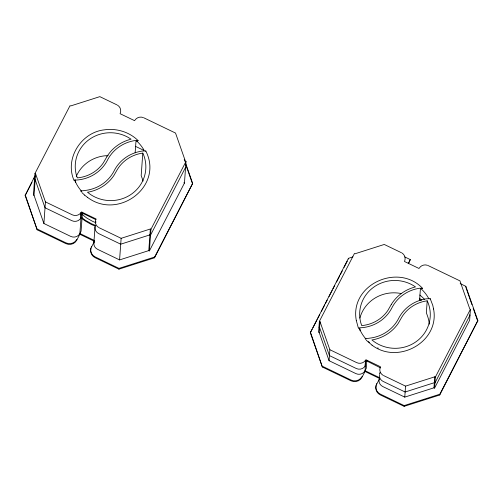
<?xml version="1.0" encoding="UTF-8"?>
<svg xmlns="http://www.w3.org/2000/svg" width="503" height="503" viewBox="0 0 503 503"><rect width="100%" height="100%" fill="white"/><g stroke="black" fill="none" stroke-linecap="round" stroke-linejoin="round"><path stroke-width="0.75" d="M82.184 212.241L81.279 213.995L79.826 234.266L76.802 240.113A8.174 7.853 4.1 0 1 65.855 243.603L37.178 229.808L25.15 195.522L34.896 176.006M116.929 104.869L99.839 96.645L70.634 105.957L70.024 105.668L34.971 173.497L33.418 195.089L34.034 195.384L43.893 223.495L70.753 236.416A6.816 6.545 4.1 0 0 79.883 233.505L94.533 240.553M34.034 195.384L35.581 173.786L34.971 173.497M37.178 229.808L25.207 194.762M43.893 223.495L45.446 201.898L35.581 173.786M75.683 182.356L75.507 180.816A1.522 0.421 -3.6 0 1 74.859 180.81L74.237 180.678A1.295 0.358 -3.6 0 1 74.262 180.332L74.903 180.137M80.838 214.976L80.996 212.782L80.681 218.346M81.241 212.901L81.429 211.914L96.079 218.962M82.379 213.215L81.09 231.166L79.883 233.505M93.822 243.527L95.023 226.784M95.696 222.873L95.796 221.414M90.98 248.3A8.174 7.853 4.1 0 0 95.155 257.699L118.941 269.149L118.997 268.388L154.616 257.027L192.674 183.388L185.506 162.959M119.588 259.913L121.135 238.321L150.34 229.003L150.95 229.299L149.404 250.89L148.794 250.601L119.588 259.913L97.613 249.337A6.816 6.545 4.1 0 1 94.13 241.503M135.144 152.824L135.98 141.192C136.678 141.066 137.577 141.129 138.105 140.601C129.403 131.943 116.426 128.051 104.335 129.843C81.379 132.308 64.673 158.351 73.847 179.986M142.795 153.113L143.651 155.043A35.323 33.921 4.1 0 1 131.918 193.8A35.323 33.921 4.1 0 1 89.848 194.045L87.484 192.215L88.761 192.027A39.643 38.071 4.1 0 0 113.779 175.685L117.381 169.429A35.323 33.921 4.1 0 1 142.292 153.163L142.795 153.113L141.186 175.597L142.016 177.905A35.323 33.921 4.1 0 1 143.059 181.086M148.794 250.601L150.34 229.003M118.941 269.149L154.559 257.788L154.616 257.027M149.404 250.89L184.456 183.061L186.003 161.469L185.393 161.174L175.534 133.062L143.789 117.79M154.559 257.788L192.674 183.388M366.297 360.638L365.694 361.808L365.002 371.472L361.978 377.319A8.174 7.853 4.1 0 1 351.031 380.809L322.354 367.014L310.326 332.728L348.441 258.328L352.892 256.907M401.344 252.682L384.254 244.458L355.049 253.77L354.439 253.481L319.386 321.31L318.594 332.294L319.21 332.59L329.069 360.701L355.929 373.622A6.816 6.545 4.1 0 0 365.059 370.711L379.708 377.759M319.21 332.59L319.996 321.606L319.386 321.31M322.354 367.014L310.382 331.974M329.069 360.701L329.861 349.717L319.996 321.606M348.384 259.089L348.441 258.328M360.06 330.76L359.928 328.534A1.522 0.421 -3.6 0 1 359.28 328.528L358.658 328.396A1.295 0.358 -3.6 0 1 358.683 328.05L359.324 327.855A1.522 0.421 -3.6 0 1 359.985 327.78L362.374 327.648A37.461 35.971 4.1 0 0 391.497 308.628A37.505 36.015 4.1 0 1 419.64 288.232L422.526 288.32L420.401 288.911L419.596 300.121M365.203 363.518L365.096 366.159M365.291 365.826L365.844 359.727L380.494 366.775M366.85 360.211L366.266 368.372L365.059 370.711M404.764 256.932L410.291 259.592L408.486 263.735M376.156 385.512A8.174 7.853 4.1 0 0 380.331 394.912L404.116 406.355L404.173 405.594L439.792 394.239L477.85 320.593L465.822 286.308L460.182 283.598M404.764 397.119L405.55 386.134L434.755 376.816L435.365 377.112L434.579 388.102L433.97 387.807L404.764 397.119L382.789 386.549A6.816 6.545 4.1 0 1 379.306 378.715M427.217 300.832L428.072 302.762A35.323 33.921 4.1 0 1 416.339 341.518A35.323 33.921 4.1 0 1 374.27 341.763L371.912 339.934L373.182 339.745A39.643 38.071 4.1 0 0 398.2 323.404L401.803 317.148A35.323 33.921 4.1 0 1 426.714 300.882L427.217 300.832L426.355 312.803L427.192 315.111A35.323 33.921 4.1 0 1 429.285 324.202M433.97 387.807L434.755 376.816M404.116 406.355L439.735 394.993L439.792 394.239M465.765 287.068L465.822 286.308M428.204 265.603L459.949 280.875L469.808 308.987L470.418 309.282L469.632 320.266L434.579 388.102M439.735 394.993L477.85 320.593M379.809 373.232L379.954 372.88M25.15 195.522L31.972 182.325M33.77 178.848L34.845 176.767M91.452 247.162L94.476 241.314L79.826 234.266M150.95 229.299L186.003 161.469M185.582 167.342L150.529 235.171L149.919 234.876M310.326 332.728L312.118 329.258M312.841 327.868L317.148 319.531M317.865 318.141L319.663 314.664M321.455 311.194L324.687 304.944M325.403 303.554L327.202 300.077M328.993 296.607L332.225 290.35M332.948 288.961L334.74 285.49M336.538 282.013L339.77 275.763M340.487 274.374L342.279 270.897M344.077 267.426L347.309 261.17M408.31 263.415L410.291 259.592M376.628 384.367L379.652 378.52L365.002 371.472M435.365 377.112L470.418 309.282M429.964 299.046L430.084 298.983A1.314 0.358 -6.6 0 0 430.109 298.644L426.368 298.813A37.505 36.015 4.1 0 0 398.225 319.21A37.461 35.971 4.1 0 1 369.101 338.23L365.071 338.821L365.97 339.11M149.919 234.876L120.714 244.188L98.739 233.618A6.816 6.545 4.1 0 1 95.388 225.419M75.563 180.061L77.952 179.929A37.461 35.971 4.1 0 0 107.076 160.91A37.505 36.015 4.1 0 1 135.219 140.513L138.086 140.544M81.329 191.373L80.675 191.046L84.68 190.511A37.461 35.971 4.1 0 0 113.804 171.492A37.505 36.015 4.1 0 1 141.947 151.095L145.688 150.925A1.314 0.358 -6.6 0 1 145.663 151.265M120.01 113.653L134.666 120.701M404.425 261.466L419.081 268.514M135.408 146.316L143.808 150.359M469.387 314.859L469.997 315.155L434.944 382.984L434.334 382.695L405.129 392.007L383.154 381.431A6.816 6.545 4.1 0 1 379.457 374.471M183.846 182.765L184.456 183.061M34.55 179.37L35.16 179.659L45.025 207.77L71.879 220.698A6.816 6.545 4.1 0 0 81.008 217.786M81.373 212.668L96.023 219.717M318.965 327.183L319.575 327.478L329.44 355.59L356.294 368.51A6.816 6.545 4.1 0 0 365.423 365.599M45.446 201.898L72.3 214.825A6.816 6.545 4.1 0 0 81.102 212.473M99.16 227.746L121.135 238.321M365.788 360.488L380.576 367.888M329.861 349.717L356.715 362.638A6.816 6.545 4.1 0 0 365.518 360.286M383.575 375.559L405.55 386.134M37.235 229.047L65.906 242.842A8.174 7.853 4.1 0 0 76.858 239.353M118.997 268.388L95.205 256.945A8.174 7.853 4.1 0 1 91.508 246.401M322.41 366.259L351.081 380.054A8.174 7.853 4.1 0 0 362.034 376.558M404.173 405.594L380.381 394.151A8.174 7.853 4.1 0 1 376.684 383.607M377.659 347.85L378.294 348.208M372.013 345.146C397.867 365.052 439.962 341.99 433.567 308.968M87.591 197.428C118.111 220.421 163.865 186.45 145.82 151.019M81.844 192.517L84.623 195.133M372.038 345.165L366.266 340.235M84.592 195.107L87.616 197.446M422.507 288.263C398.118 262.516 349.415 284.698 356.313 320.568M430.241 298.738L432.775 305.352L433.58 309.024M466.023 287.798L471.908 304.573M473.191 308.22L477.793 321.354M184.23 159.313L184.997 161.501M185.456 163.72L192.618 184.142M356.3 320.512L358.268 327.705M81.505 191.165A38.165 36.65 4.1 0 1 74.702 180.017M136.898 141.167A38.165 36.65 4.1 0 1 144.116 150.34M98.575 227.431A6.816 6.545 4.1 0 1 95.809 219.547M117.513 105.184A6.816 6.545 4.1 0 1 120.28 113.068M134.986 120.142A6.816 6.545 4.1 0 1 143.179 117.532M95.092 225.96A40.9 39.278 4.1 0 1 91.144 224.344L85.604 221.207A40.9 39.278 4.1 0 1 81.681 218.208M95.149 225.206A40.9 39.278 4.1 0 1 91.2 223.59L85.655 220.446A40.9 39.278 4.1 0 1 81.737 217.453M95.834 222.653A38.165 36.65 4.1 0 1 92.389 221.232L87.214 218.302A38.165 36.65 4.1 0 1 82.58 214.63M74.909 180.049A1.522 0.421 -3.6 0 1 75.569 179.973M76.249 176.434A35.323 33.921 4.1 0 1 108.139 155.609M419.401 267.954A6.816 6.545 4.1 0 1 427.594 265.345M382.99 375.244A6.816 6.545 4.1 0 1 380.224 367.36M369.592 342.593A38.165 36.65 4.1 0 1 368.492 341.612M365.92 338.978A38.165 36.65 4.1 0 1 359.387 328.503M421.313 288.98A38.165 36.65 4.1 0 1 428.531 298.16M379.677 373.597A6.816 6.545 4.1 0 1 380.073 372.648M401.928 252.996A6.816 6.545 4.1 0 1 404.695 260.881M419.37 299.744A38.165 36.65 4.1 0 1 420.47 300.725M419.791 295.047A40.9 39.278 4.1 0 1 424.463 299.304M419.483 298.229A38.165 36.65 4.1 0 1 421.64 300.228M359.89 318.053A35.323 33.921 4.1 0 1 401.576 293.626M106.888 156.716L103.392 162.796A35.279 33.877 4.1 0 1 77.713 177.848L77.299 177.867L76.393 175.119A35.323 33.921 4.1 0 1 89.169 139.545A35.323 33.921 4.1 0 1 128.34 137.464L131.076 139.193A39.699 38.121 4.1 0 0 106.881 156.716M391.309 304.434L387.819 310.514A35.279 33.877 4.1 0 1 362.135 325.567L361.72 325.586L360.814 322.838A35.323 33.921 4.1 0 1 373.591 287.263A35.323 33.921 4.1 0 1 412.762 285.182L415.497 286.911A39.699 38.121 4.1 0 0 391.309 304.434"/></g></svg>
